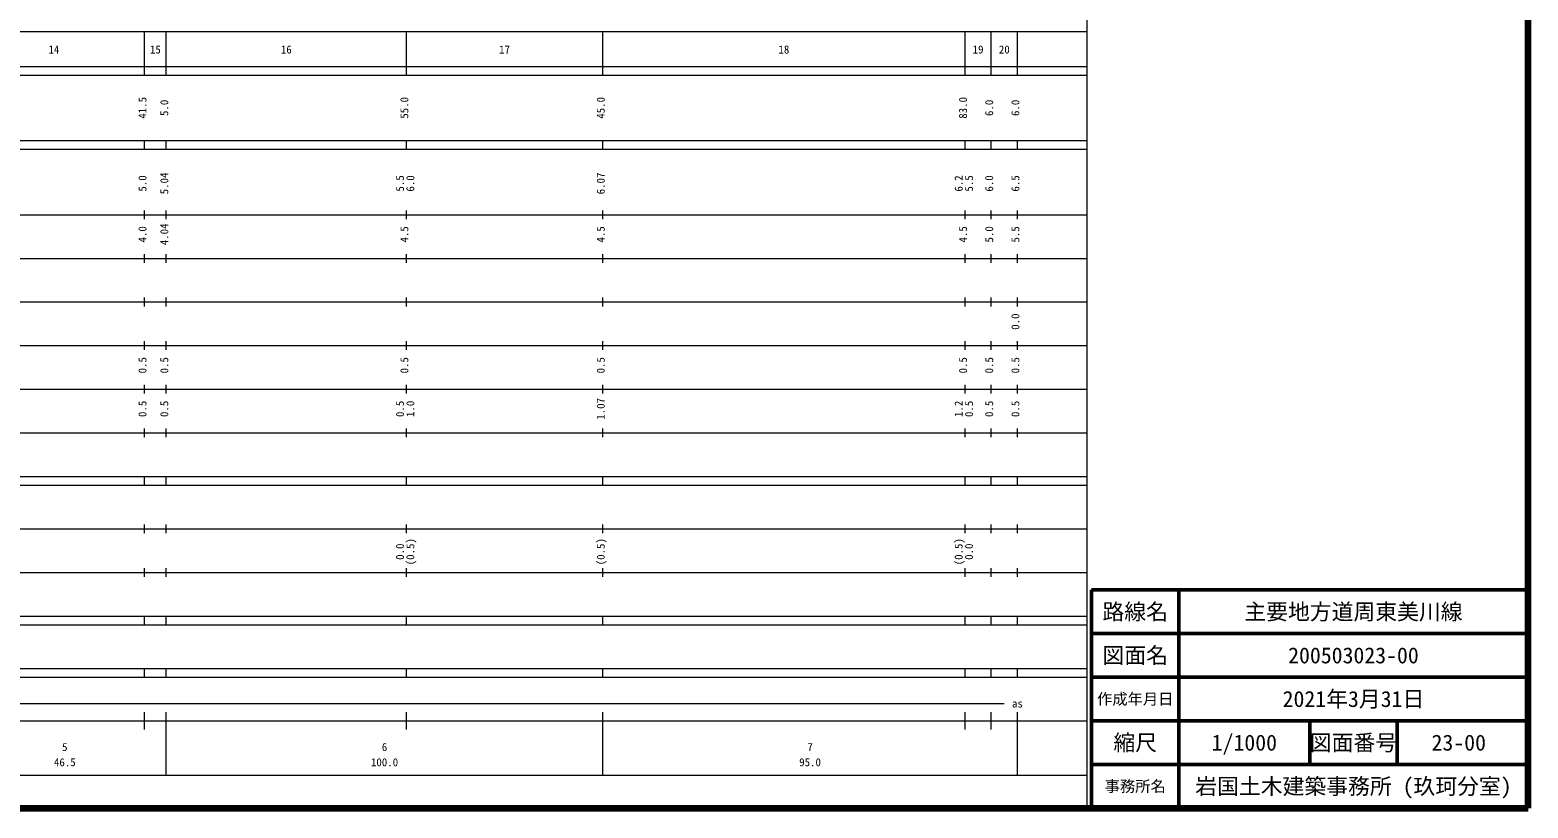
# Model space of a CAD drawing. Units: millimetres on the paper, enlarged 1000 times. Extents: x 40000 to 680000, y 20000 to 380000.
# Drawn here: x 336762 to 680000, y 20000 to 198357 of the extents above; entities that cross this region are included whole.
import ezdxf
from ezdxf.enums import TextEntityAlignment as Align

# ---------------------------------------------------------------- set-up
doc = ezdxf.new("R2010")
doc.units = ezdxf.units.MM
doc.header["$LTSCALE"] = 1000
for name, color, linetype, lineweight in [('S-TTL', 2, 'Continuous', 140), ('S-TTL-BAND', 7, 'Continuous', 13), ('S-TTL-FRAM', 2, 'Continuous', 50), ('S-TTL-LINE', 7, 'Continuous', 50)]:
    doc.layers.add(name, color=color, linetype=linetype, lineweight=lineweight)
doc.layers.add('S-TTL-TXT', color=7, linetype='Continuous')
doc.styles.add('ＭＳ ゴシック', font='')
doc.styles.get('ＭＳ ゴシック').set_extended_font_data('MS Gothic')

msp = doc.modelspace()

# ---------------------------------------------------------------- linework, layer by layer
at = {"layer": 'S-TTL'}
for p, q in [((680000, 20000), (680000, 380000)), ((40000, 20000), (680000, 20000))]:
    msp.add_line(p, q, dxfattribs=at)
at = {"layer": 'S-TTL-BAND'}
for p, q in [((579000, 20000), (579000, 370000)), ((68000, 198000), (579000, 198000)), ((363000, 188000), (363000, 198000)), ((368000, 188000), (368000, 198000)), ((423000, 188000), (423000, 198000)), ((468000, 188000), (468000, 198000)), ((551000, 188000), (551000, 198000)), ((557000, 188000), (557000, 198000)), ((563000, 188000), (563000, 198000)), ((40000, 190000), (579000, 190000)), ((40000, 188000), (579000, 188000)), ((40000, 173000), (579000, 173000)), ((363000, 171000), (363000, 173000)), ((368000, 171000), (368000, 173000)), ((423000, 171000), (423000, 173000)), ((468000, 171000), (468000, 173000)), ((551000, 171000), (551000, 173000)), ((557000, 171000), (557000, 173000)), ((563000, 171000), (563000, 173000)), ((40000, 171000), (579000, 171000)), ((40000, 156000), (579000, 156000)), ((363000, 155000), (363000, 157000)), ((368000, 155000), (368000, 157000)), ((423000, 155000), (423000, 157000)), ((468000, 155000), (468000, 157000)), ((551000, 155000), (551000, 157000)), ((557000, 155000), (557000, 157000)), ((563000, 155000), (563000, 157000)), ((46000, 146000), (579000, 146000)), ((363000, 145000), (363000, 147000)), ((368000, 145000), (368000, 147000)), ((423000, 145000), (423000, 147000)), ((468000, 145000), (468000, 147000)), ((551000, 145000), (551000, 147000)), ((557000, 145000), (557000, 147000)), ((563000, 145000), (563000, 147000)), ((52000, 136000), (579000, 136000)), ((363000, 135000), (363000, 137000)), ((368000, 135000), (368000, 137000)), ((423000, 135000), (423000, 137000)), ((468000, 135000), (468000, 137000)), ((551000, 135000), (551000, 137000)), ((557000, 135000), (557000, 137000)), ((563000, 135000), (563000, 137000)), ((363000, 125000), (363000, 127000)), ((368000, 125000), (368000, 127000)), ((423000, 125000), (423000, 127000)), ((468000, 125000), (468000, 127000)), ((551000, 125000), (551000, 127000)), ((557000, 125000), (557000, 127000)), ((563000, 125000), (563000, 127000)), ((46000, 126000), (579000, 126000)), ((363000, 115000), (363000, 117000)), ((368000, 115000), (368000, 117000)), ((423000, 115000), (423000, 117000)), ((468000, 115000), (468000, 117000)), ((551000, 115000), (551000, 117000)), ((557000, 115000), (557000, 117000)), ((563000, 115000), (563000, 117000)), ((52000, 116000), (579000, 116000)), ((363000, 105000), (363000, 107000)), ((368000, 105000), (368000, 107000)), ((423000, 105000), (423000, 107000)), ((468000, 105000), (468000, 107000)), ((551000, 105000), (551000, 107000)), ((557000, 105000), (557000, 107000)), ((563000, 105000), (563000, 107000)), ((46000, 106000), (579000, 106000)), ((40000, 96000), (579000, 96000)), ((40000, 94000), (579000, 94000)), ((363000, 94000), (363000, 96000)), ((368000, 94000), (368000, 96000)), ((423000, 94000), (423000, 96000)), ((468000, 94000), (468000, 96000)), ((551000, 94000), (551000, 96000)), ((557000, 94000), (557000, 96000)), ((563000, 94000), (563000, 96000)), ((49000, 84000), (579000, 84000)), ((363000, 83000), (363000, 85000)), ((368000, 83000), (368000, 85000)), ((423000, 83000), (423000, 85000)), ((468000, 83000), (468000, 85000)), ((551000, 83000), (551000, 85000)), ((557000, 83000), (557000, 85000)), ((563000, 83000), (563000, 85000)), ((40000, 74000), (579000, 74000)), ((363000, 73000), (363000, 75000)), ((368000, 73000), (368000, 75000)), ((423000, 73000), (423000, 75000)), ((468000, 73000), (468000, 75000)), ((551000, 73000), (551000, 75000)), ((557000, 73000), (557000, 75000)), ((563000, 73000), (563000, 75000)), ((40000, 64000), (579000, 64000)), ((40000, 62000), (579000, 62000)), ((363000, 62000), (363000, 64000)), ((368000, 62000), (368000, 64000)), ((423000, 62000), (423000, 64000)), ((468000, 62000), (468000, 64000)), ((551000, 62000), (551000, 64000)), ((557000, 62000), (557000, 64000)), ((563000, 62000), (563000, 64000)), ((40000, 52000), (579000, 52000)), ((363000, 50000), (363000, 52000)), ((368000, 50000), (368000, 52000)), ((423000, 50000), (423000, 52000)), ((468000, 50000), (468000, 52000)), ((551000, 50000), (551000, 52000)), ((557000, 50000), (557000, 52000)), ((563000, 50000), (563000, 52000)), ((40000, 50000), (579000, 50000)), ((132000, 44000), (560000, 44000)), ((363000, 38000), (363000, 42000)), ((368000, 27500), (368000, 42000)), ((423000, 38000), (423000, 42000)), ((468000, 27500), (468000, 42000)), ((551000, 38000), (551000, 42000)), ((557000, 38000), (557000, 42000)), ((563000, 27500), (563000, 42000)), ((40000, 40000), (579000, 40000)), ((68000, 27500), (579000, 27500))]:
    msp.add_line(p, q, dxfattribs=at)
at = {"layer": 'S-TTL-FRAM'}
for p, q in [((680000, 70000), (580000, 70000)), ((580000, 70000), (580000, 20000))]:
    msp.add_line(p, q, dxfattribs=at)
at = {"layer": 'S-TTL-LINE'}
for p, q in [((600000, 70000), (600000, 20000)), ((680000, 60000), (580000, 60000)), ((680000, 50000), (580000, 50000)), ((680000, 40000), (580000, 40000)), ((630000, 40000), (630000, 30000)), ((650000, 40000), (650000, 30000)), ((680000, 30000), (580000, 30000))]:
    msp.add_line(p, q, dxfattribs=at)

# ---------------------------------------------------------------- texts
at = {"layer": 'S-TTL-BAND', "style": 'ＭＳ ゴシック'}
for s, p in [('14', (342250, 192405)), ('15', (365500, 192405)), ('16', (395500, 192405)), ('17', (445500, 192405)), ('18', (509500, 192405)), ('19', (554000, 192405)), ('20', (560000, 192405)), ('as', (563000, 42500)), ('5', (344750, 32523)), ('6', (418000, 32523)), ('7', (515500, 32523)), ('46.5', (344750, 29033)), ('100.0', (418000, 29033)), ('95.0', (515500, 29033))]:
    msp.add_text(s, height=1833, dxfattribs=at).set_placement(p, align=Align.BOTTOM_CENTER)
for s, p in [('41.5', (364000, 180500)), ('5.0', (369000, 180500)), ('55.0', (424000, 180500)), ('45.0', (469000, 180500)), ('83.0', (552000, 180500)), ('6.0', (558000, 180500)), ('6.0', (564000, 180500)), ('5.0', (364000, 163174)), ('5.04', (369000, 163174)), ('5.5', (423000, 163174)), ('6.0', (425370, 163174)), ('6.07', (469000, 163174)), ('6.2', (551000, 163174)), ('5.5', (553370, 163174)), ('6.0', (558000, 163174)), ('6.5', (564000, 163174)), ('4.0', (364000, 151500)), ('4.04', (369000, 151500)), ('4.5', (424000, 151500)), ('4.5', (469000, 151500)), ('4.5', (552000, 151500)), ('5.0', (558000, 151500)), ('5.5', (564000, 151500)), ('0.0', (564000, 131500)), ('0.5', (364000, 121500)), ('0.5', (369000, 121500)), ('0.5', (424000, 121500)), ('0.5', (469000, 121500)), ('0.5', (552000, 121500)), ('0.5', (558000, 121500)), ('0.5', (564000, 121500)), ('1.07', (469000, 111500)), ('0.5', (364000, 111500)), ('0.5', (369000, 111500)), ('0.5', (423000, 111500)), ('1.0', (425370, 111500)), ('1.2', (551000, 111500)), ('0.5', (553370, 111500)), ('0.5', (558000, 111500)), ('0.5', (564000, 111500)), ('0.0', (423000, 78764)), ('(0.5)', (425370, 78764)), ('(0.5)', (469000, 78764)), ('(0.5)', (551000, 78764)), ('0.0', (553370, 78764))]:
    msp.add_text(s, height=1833, rotation=90, dxfattribs=at).set_placement(p, align=Align.BOTTOM_CENTER)
at = {"layer": 'S-TTL-TXT', "style": 'ＭＳ ゴシック'}
for s, height, p in [('路線名', 3666, (590000, 65000)), ('路線名', 3666, (590000, 65000)), ('主要地方道周東美川線', 3666, (640000, 65000)), ('図面名', 3666, (590000, 55000)), ('図面名', 3666, (590000, 55000)), ('200503023-00', 3666, (640000, 55000)), ('作成年月日', 2566, (590000, 45000)), ('作成年月日', 2566, (590000, 45000)), ('2021年3月31日', 3666, (640000, 45000)), ('縮尺', 3666, (590000, 35000)), ('縮尺', 3666, (590000, 35000)), ('1/1000', 3666, (615000, 35000)), ('図面番号', 3666, (640000, 35000)), ('図面番号', 3666, (640000, 35000)), ('23-00', 3666, (664125, 35000)), ('事務所名', 2566, (590000, 25000)), ('事務所名', 2566, (590000, 25000)), ('岩国土木建築事務所 (玖珂分室)', 3666, (640000, 25000))]:
    msp.add_text(s, height=height, dxfattribs=at).set_placement(p, align=Align.MIDDLE_CENTER)

doc.saveas('drawing.dxf')
